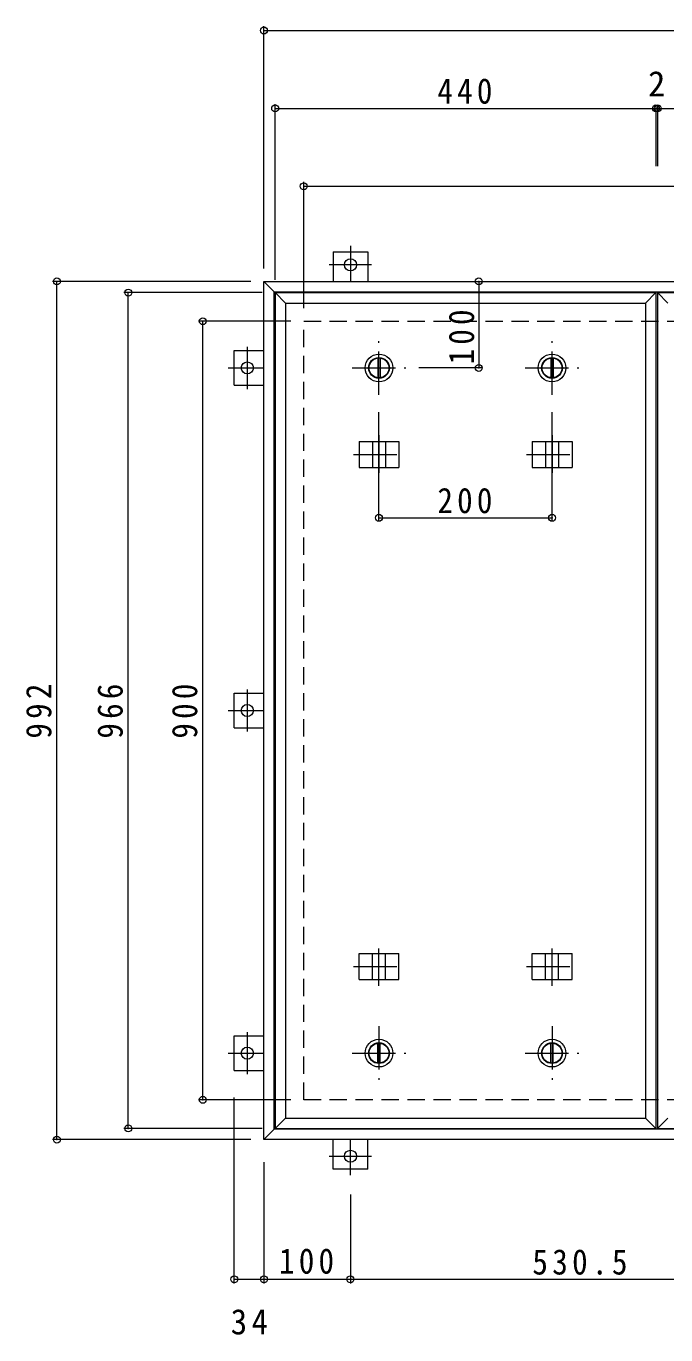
# Model space of a CAD drawing. Units: millimetres at full size, sheet at 1:10. Extents: x -2570 to 2371, y -1962 to 1235.
# Drawn here: x -2266 to -1527, y -308 to 1205 of the extents above; entities that cross this region are included whole.
import ezdxf
from ezdxf.enums import TextEntityAlignment as Align

# ---------------------------------------------------------------- set-up
doc = ezdxf.new("R2010")
doc.units = ezdxf.units.MM
doc.header["$LTSCALE"] = 10
doc.header["$PDMODE"] = 32
doc.header["$PDSIZE"] = 8
doc.linetypes.add('CHAIN1', pattern=[8, 5, -1, 1, -1])
doc.linetypes.add('DASHED2', pattern=[3, 2, -1])
for name, color, linetype, lineweight in [('0-1_躯体', 2, 'DASHED2', 9), ('0-2_仕上', 4, 'Continuous', 9), ('0-3_建具', 4, 'Continuous', 9), ('0-C', 2, 'Continuous', 9), ('0-E', 3, 'Continuous', 9), ('0-F', 7, 'Continuous', 9)]:
    doc.layers.add(name, color=color, linetype=linetype, lineweight=lineweight)
doc.styles.add('ＭＳ ゴシック', font='')
doc.styles.get('ＭＳ ゴシック').set_extended_font_data('MS Gothic')

msp = doc.modelspace()

# ---------------------------------------------------------------- linework, layer by layer
at = {"layer": '0-1_躯体'}
for p, q in [((-1945.05, 863.77), (-245.05, 863.77)), ((-1945.05, -36.23), (-1945.05, 863.77)), ((-245.05, -36.23), (-1945.05, -36.23))]:
    msp.add_line(p, q, dxfattribs=at)
at = {"layer": '0-2_仕上'}
for p, q in [((-1978.05, 896.77), (-1978.05, -69.23)), ((-1538.05, 896.77), (-1538.05, -69.23)), ((-1536.05, 896.77), (-1536.05, -69.23)), ((-1966.05, 884.77), (-1966.05, -57.23)), ((-1550.05, 884.77), (-1550.05, -57.23))]:
    msp.add_line(p, q, dxfattribs=at)
for points in [[(-1966.05, 884.77), (-1978.05, 896.77), (-1538.05, 896.77)], [(-1966.05, 884.77), (-1550.05, 884.77), (-1538.05, 896.77)], [(-1524.05, 884.77), (-1536.05, 896.77), (-1096.05, 896.77)], [(-1966.05, -57.23), (-1978.05, -69.23), (-1538.05, -69.23)], [(-1966.05, -57.23), (-1550.05, -57.23), (-1538.05, -69.23)], [(-1524.05, -57.23), (-1536.05, -69.23), (-1096.05, -69.23)]]:
    msp.add_lwpolyline(points, dxfattribs=at)
at = {"layer": '0-3_建具', "color": 2}
for p, q in [((-1991.05, 909.77), (-1979.05, 897.77)), ((-1991.05, 909.77), (-199.05, 909.77)), ((-1991.05, -82.23), (-1991.05, 909.77)), ((-1979.05, 897.77), (-211.05, 897.77)), ((-1979.05, -70.23), (-1979.05, 897.77)), ((-1979.05, -70.23), (-1991.05, -82.23)), ((-211.05, -70.23), (-1979.05, -70.23)), ((-199.05, -82.23), (-1991.05, -82.23))]:
    msp.add_line(p, q, dxfattribs=at)
at = {"layer": '0-3_建具', "linetype": 'CHAIN1'}
for p, q in [((-1858.05, 731.89), (-1858.05, 688.65)), ((-1658.05, 731.89), (-1658.05, 688.65)), ((-1887.46, 709.77), (-1828.64, 709.77)), ((-1687.46, 709.77), (-1628.64, 709.77)), ((-1858.05, 95.65), (-1858.05, 138.89)), ((-1658.05, 95.65), (-1658.05, 138.89)), ((-1887.46, 117.77), (-1828.64, 117.77)), ((-1687.46, 117.77), (-1628.64, 117.77))]:
    msp.add_line(p, q, dxfattribs=at)
at = {"layer": '0-3_建具'}
for p, q in [((-1881.14, 724.77), (-1881.14, 694.77)), ((-1881.14, 724.77), (-1834.96, 724.77)), ((-1865.55, 724.77), (-1865.55, 694.77)), ((-1850.55, 724.77), (-1850.55, 694.77)), ((-1834.96, 724.77), (-1834.96, 694.77)), ((-1681.14, 724.77), (-1681.14, 694.77)), ((-1681.14, 724.77), (-1634.96, 724.77)), ((-1665.55, 724.77), (-1665.55, 694.77)), ((-1650.55, 724.77), (-1650.55, 694.77)), ((-1634.96, 724.77), (-1634.96, 694.77)), ((-1881.14, 694.77), (-1834.96, 694.77)), ((-1681.14, 694.77), (-1634.96, 694.77)), ((-1881.14, 102.77), (-1881.14, 132.77)), ((-1881.14, 132.77), (-1834.96, 132.77)), ((-1865.55, 102.77), (-1865.55, 132.77)), ((-1850.55, 102.77), (-1850.55, 132.77)), ((-1834.96, 102.77), (-1834.96, 132.77)), ((-1681.14, 102.77), (-1681.14, 132.77)), ((-1681.14, 132.77), (-1634.96, 132.77)), ((-1665.55, 102.77), (-1665.55, 132.77)), ((-1650.55, 102.77), (-1650.55, 132.77)), ((-1634.96, 102.77), (-1634.96, 132.77)), ((-1881.14, 102.77), (-1834.96, 102.77)), ((-1681.14, 102.77), (-1634.96, 102.77))]:
    msp.add_line(p, q, dxfattribs=at)
at = {"layer": '0-C', "linetype": 'CHAIN1'}
for p, q in [((-1858.05, 778.77), (-1858.05, 840.77)), ((-1658.05, 778.77), (-1658.05, 840.77)), ((-1889.05, 809.77), (-1827.05, 809.77)), ((-1689.05, 809.77), (-1627.05, 809.77)), ((-1858.05, 48.77), (-1858.05, -13.23)), ((-1658.05, 48.77), (-1658.05, -13.23)), ((-1889.05, 17.77), (-1827.05, 17.77)), ((-1689.05, 17.77), (-1627.05, 17.77))]:
    msp.add_line(p, q, dxfattribs=at)
at = {"layer": '0-C'}
for p, q in [((-1859.55, 821.17), (-1859.55, 798.37)), ((-1856.55, 821.17), (-1856.55, 798.37)), ((-1659.55, 821.17), (-1659.55, 798.37)), ((-1656.55, 821.17), (-1656.55, 798.37)), ((-1859.55, 6.37), (-1859.55, 29.17)), ((-1856.55, 6.37), (-1856.55, 29.17)), ((-1659.55, 6.37), (-1659.55, 29.17)), ((-1656.55, 6.37), (-1656.55, 29.17))]:
    msp.add_line(p, q, dxfattribs=at)
for centre, radius in [((-1858.05, 809.77), 16), ((-1858.05, 809.77), 12), ((-1858.05, 809.77), 11.5), ((-1658.05, 809.77), 16), ((-1658.05, 809.77), 12), ((-1658.05, 809.77), 11.5), ((-1858.05, 17.77), 16), ((-1658.05, 17.77), 16), ((-1858.05, 17.77), 12), ((-1858.05, 17.77), 11.5), ((-1658.05, 17.77), 12), ((-1658.05, 17.77), 11.5)]:
    msp.add_circle(centre, radius, dxfattribs=at)
at = {"layer": '0-E'}
for p, q in [((-1911.05, 943.97), (-1871.05, 943.97)), ((-1911.05, 943.97), (-1911.05, 909.77)), ((-1871.05, 943.97), (-1871.05, 909.77)), ((-2025.25, 789.77), (-2025.25, 829.77)), ((-2025.25, 829.77), (-1991.05, 829.77)), ((-2025.25, 789.77), (-1991.05, 789.77)), ((-2025.25, 393.77), (-2025.25, 433.77)), ((-2025.25, 433.77), (-1991.05, 433.77)), ((-2025.25, 393.77), (-1991.05, 393.77)), ((-2025.25, -2.23), (-2025.25, 37.77)), ((-2025.25, 37.77), (-1991.05, 37.77)), ((-2025.25, -2.23), (-1991.05, -2.23)), ((-1911.05, -116.43), (-1911.05, -82.23)), ((-1871.05, -116.43), (-1871.05, -82.23)), ((-1871.05, -116.43), (-1911.05, -116.43))]:
    msp.add_line(p, q, dxfattribs=at)
at = {"layer": '0-E', "linetype": 'CHAIN1'}
for p, q in [((-1891.05, 950.94), (-1891.05, 909.77)), ((-1866.67, 928.97), (-1915.43, 928.97)), ((-2010.25, 834.15), (-2010.25, 785.39)), ((-2032.22, 809.77), (-1991.05, 809.77)), ((-2010.25, 438.15), (-2010.25, 389.39)), ((-2032.22, 413.77), (-1991.05, 413.77)), ((-2010.25, 42.15), (-2010.25, -6.61)), ((-2032.22, 17.77), (-1991.05, 17.77)), ((-1891.05, -123.4), (-1891.05, -82.23)), ((-1915.43, -101.43), (-1866.67, -101.43))]:
    msp.add_line(p, q, dxfattribs=at)
at = {"layer": '0-E'}
for centre in [(-1891.05, 928.97), (-2010.25, 809.77), (-2010.25, 413.77), (-2010.25, 17.77), (-1891.05, -101.43)]:
    msp.add_circle(centre, 7, dxfattribs=at)
at = {"layer": '0-F'}
for p, q in [((-1991.05, 924.77), (-1991.05, 1204.77)), ((-1991.05, 1199.77), (-199.05, 1199.77)), ((-1978.05, 911.77), (-1978.05, 1114.77)), ((-1978.05, 1109.77), (-1538.05, 1109.77)), ((-1538.05, 1112.77), (-1538.05, 1042.88)), ((-1538.05, 1109.77), (-1536.05, 1109.77)), ((-1536.05, 1112.77), (-1536.05, 1042.88)), ((-1536.05, 1109.77), (-1096.05, 1109.77)), ((-1945.05, 878.77), (-1945.05, 1024.77)), ((-1945.05, 1019.77), (-245.05, 1019.77)), ((-2006.05, 909.77), (-2235.31, 909.77)), ((-2230.31, -82.23), (-2230.31, 909.77)), ((-1742.7, 909.77), (-1742.7, 809.77)), ((-1993.05, 896.77), (-2152.84, 896.77)), ((-2147.84, -69.23), (-2147.84, 896.77)), ((-1960.05, 863.77), (-2066.67, 863.77)), ((-2061.67, -36.23), (-2061.67, 863.77)), ((-1739.7, 809.77), (-1811.87, 809.77)), ((-1858.05, 633.47), (-1858.05, 758.77)), ((-1658.05, 633.47), (-1658.05, 758.77)), ((-1858.05, 636.47), (-1658.05, 636.47)), ((-1960.05, -36.23), (-2066.67, -36.23)), ((-2025.25, -248.6), (-2025.25, -33.44)), ((-1993.05, -69.23), (-2152.84, -69.23)), ((-2006.05, -82.23), (-2235.31, -82.23)), ((-1991.05, -108.44), (-1991.05, -248.6)), ((-1891.05, -145.74), (-1891.05, -248.6)), ((-2025.25, -243.6), (-1991.05, -243.6)), ((-1991.05, -243.6), (-1891.05, -243.6)), ((-1891.05, -243.6), (-1360.55, -243.6))]:
    msp.add_line(p, q, dxfattribs=at)
for p in [(-1991.05, 1199.77), (-1978.05, 1109.77), (-1538.05, 1109.77), (-1536.05, 1109.77), (-1945.05, 1019.77), (-2230.31, 909.77), (-1742.7, 909.77), (-2147.84, 896.77), (-2061.67, 863.77), (-1742.7, 809.77), (-1858.05, 636.47), (-1658.05, 636.47), (-2061.67, -36.23), (-2147.84, -69.23), (-2230.31, -82.23), (-2025.25, -243.6), (-1991.05, -243.6), (-1891.05, -243.6)]:
    msp.add_point(p, dxfattribs=at)

# ---------------------------------------------------------------- texts
at = {"layer": '0-F', "color": 2, "style": 'ＭＳ ゴシック'}
msp.add_text('2', height=29.33, dxfattribs=at).set_placement((-1547.05, 1114.77), align=Align.BOTTOM_LEFT)
at = {"layer": '0-F', "color": 2, "char_height": 29.33, "attachment_point": 7, "style": 'ＭＳ ゴシック'}
for s, insert in [('\\T1.27;\\W0.9;440', (-1790.55, 1114.77)), ('\\T1.27;\\W0.9;200', (-1790.55, 641.47)), ('\\T1.27;\\W0.9;100', (-1973.55, -237.6)), ('\\T1.28;\\W0.9;530.5', (-1680.8, -238.6)), ('\\T1.27;\\W0.95;34', (-2029.4, -307.82))]:
    msp.add_mtext(s, dxfattribs=dict(at, insert=insert))
at = {"layer": '0-F', "color": 2, "char_height": 29.33, "attachment_point": 7, "rotation": 90, "style": 'ＭＳ ゴシック'}
for s, insert in [('\\T1.27;\\W0.9;100', (-1747.7, 813.78)), ('\\T1.27;\\W0.9;992', (-2236.31, 381.27)), ('\\T1.27;\\W0.9;966', (-2153.84, 381.27)), ('\\T1.27;\\W0.9;900', (-2067.67, 381.27))]:
    msp.add_mtext(s, dxfattribs=dict(at, insert=insert))

doc.saveas('drawing.dxf')
